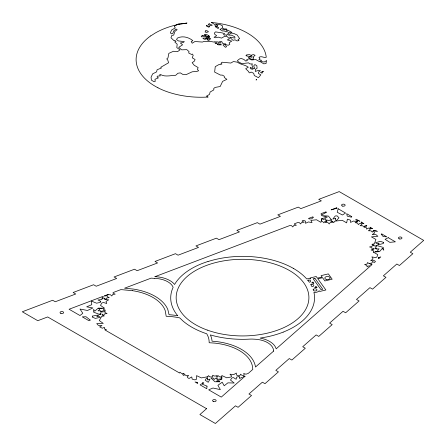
<?xml version="1.0" encoding="UTF-8"?>
<svg xmlns="http://www.w3.org/2000/svg" width="446" height="446" viewBox="0 0 446 446"><rect width="100%" height="100%" fill="white"/><g stroke="black" fill="none" stroke-linecap="round" stroke-linejoin="round"><path stroke-width="0.67" d="M256.099 79.99L256.701 79.433L256.177 79.918M217.787 44.232L217.525 44.422L218.412 44.856L221.484 44.856L220.48 44.148L219.51 44.394L218.189 43.63L217.509 44.026L217.821 44.21M150.726 35.909L155.197 33.054A64.971 37.514 0 0 1 176.889 24.753L186.991 22.963L186.233 23.493L178.333 23.928L174.286 26.281L175.272 27.914L171.621 30.021L170.333 32.887L171.599 33.885L172.858 33.378L173.817 30.785L176.114 29.062L177.146 29.659L174.86 31.482L173.695 35.095L171.833 35.407L170.974 37.776L174.012 40.67L174.659 40.296L176.031 41.355L174.732 41.924L177.19 44.226L176.794 47.633L180.061 49.818L177.53 51.68L173.438 51.257L168.833 53.375L167.964 57.913L166.743 58.933L167.406 59.586A17.556 10.135 0 0 0 167.657 59.82L168.616 62.752L160.716 67.313L161.413 68.015L157.115 69.738L156.585 71.906L152.694 73.819L151.066 77.203L151.423 80.152L154.11 81.769L155.258 81.412L154.952 79.271L158.425 77.894L157.098 77.086L157.271 76.194L160.471 75.826L159.568 74.889L160.409 74.488C165.182 77.236 170.567 75.396 175.696 75.29L177.915 73.255L180.323 72.876L182.882 74.449L186.071 74.672L192.193 71.8L196.669 71.483L198.626 70.763L197.405 69.381L198.163 67.575L194.149 65.211L192.154 62.646L194.3 61.23L195.097 59.524L192.232 57.824L193.196 55.326L192.432 54.038L191.546 54.462L188.669 52.985L189.059 51.613L186.796 49.645L181.767 49.846L178.712 47.376L182.581 44.823L180.362 43.006L183.468 42.459L184.326 41.606L178.445 40.937L176.505 39.499L177.452 38.044C182.654 35.535 188.502 37.196 192.867 40.631L191.195 41.578L192.232 43.234L194.913 41.511L202.445 42.063L203.961 41.422L209.748 41.355L214.42 42.13L214.381 41.852L218.334 41.918L218.796 42.911L220.714 42.922L219.404 41.701L221.065 41.272L222.325 42.236L221.918 42.933L224.271 43.931L225.169 43.641L225.776 44.226L225.018 44.661L223.753 44.528L223.05 45.063L225.425 47.321L226.579 46.707L225.47 45.007L225.893 44.633L228.151 45.275L229.835 44.383L229.138 42.749L231.742 41.116L227.276 39.9L229.567 38.83L227.064 36.494L224.672 36.299L221.534 38.111L218.328 37.146L215.306 37.765L214.063 37.247L216.678 35.736L214.71 34.225L214.309 33.132L215.535 31.889L222.041 32.87L224.678 33.684L223.524 34.582L224.695 35.195L225.459 34.844L226.791 35.429L226.763 34.888L227.365 34.409L228.932 35.173L231.363 35.145L234.769 36.667L234.97 38.1L229.595 37.152L232.99 40.335L235.07 39.811L237.016 40.937L239.011 40.586L237.986 39.583L239.63 38.635L237.216 35.033L233.894 33.506L231.323 33.049L229.294 34.348L227.789 33.177L228.709 32.335L231.937 32.424L227.873 30.216L226.457 30.59L227.415 31.365L226.033 31.895L223.959 30.835L222.9 31.097L219.984 29.508L220.463 29.196A22.478 12.979 0 0 0 221.004 28.828L221.461 28.505L223.658 29.726L227.003 29.754L226.529 28.957L224.115 28.934L222.203 27.691L222.665 26.013L220.062 24.513L215.318 24.112L217.804 25.55L217.302 26.108L216.065 26.08L218.735 27.713L218.161 28.533L215.178 26.671L215.792 26.141L213.801 23.844L211.465 22.517M283.188 332.119L283.4 332.03A2.553 1.477 0 0 0 284.208 331.696A71.55 41.311 0 0 0 305.281 318.227L306.586 316.822A72.324 41.757 0 0 0 313.928 292.325A4.343 2.509 0 0 0 319.141 290.708L319.687 291.467L325.881 289.989L317.875 278.828L322.564 277.707L324.883 280.947L332.164 279.207L328.351 273.894L321.075 275.634L322.079 277.033L317.39 278.153L316.214 276.509L310.02 277.992L310.678 278.901A4.343 2.509 0 0 0 306.72 278.945A72.358 41.773 0 0 0 293.468 268.431M283.138 332.142L283.032 332.181A71.834 41.472 0 0 1 267.093 336.864L260.13 338.096A23.437 13.531 0 0 1 276.18 348.844L370.414 266.022L369.015 265.816L367.069 266.859L366.896 265.331L364.583 264.584L367.047 264.015L367.56 262.516L369.255 263.692L370.052 263.636L369.572 263.48L372.031 262.911L372.549 261.412L374.244 262.588L375.482 261.568L374.462 260.654L370.676 260.654L373.057 258.959L371.892 256.879L375.421 257.665L376.898 257.047L377.751 254.621L373.246 252.068L373.754 252.035L373.614 250.819L371.066 250L373.776 249.375L374.177 248.21L372.059 249.225L371.886 247.697L369.572 246.95L372.031 246.382L372.549 244.882L374.322 246.053L374.211 245.088L371.903 244.341L374.361 243.772L375.928 239.441L371.429 236.887L377.857 236.291L376.023 234.657L372.237 234.657L374.618 232.957L373.453 230.883L377.461 231.463L375.655 230.42L373.291 230.716L372.349 232.149L371.016 230.827L368.368 230.755L370.135 229.612L369.483 228.229L368.474 228.084L366.528 229.121L366.356 227.599L364.042 227.148L362.749 225.81L360.106 225.709L361.901 224.589L361.399 223.446L359.877 223.39L358.305 224.617L357.642 223.139L355.127 222.654L357.363 221.829L357.391 220.302L359.721 221.222L356.265 219.226L355.702 219.672L357.056 221.712L353.461 221.038L350.517 222.415L350.517 220.229L347.69 219.17L347.367 219.265L346.653 222.883L342.233 220.285L334.729 221.188L333.742 222.61L332.454 221.272L330.781 221.21L332.805 222.236L330.207 222.532L329.226 223.953L327.933 222.615L325.29 222.515L327.002 221.205L324.9 221.445L323.919 222.861L322.625 221.528L321.081 221.472L320.908 222.353L316.487 219.755L310.873 220.413L312.027 222.615L308.426 221.941L305.488 223.318L305.488 221.132L303.447 220.369L302.226 220.831L302.137 221.255L304.172 222.236L301.574 222.532L300.593 223.953L299.299 222.615L297.677 222.554L294.427 223.786L294.327 224.26L296.361 225.241L293.769 225.537L292.782 226.958L291.489 225.626L289.761 225.559L154.896 276.704M176.9 24.77L179.749 24.151M154.734 278.371L151.088 278.148L124.562 288.205L133.46 289.086A48.006 27.719 0 0 1 167.835 309.569L169.056 314.72A47.226 27.267 0 0 1 177.764 315.735M154.851 278.382L156.501 278.482A20.193 11.657 0 0 1 173.143 287.235L172.05 289.967A71.633 41.355 0 0 0 177.725 315.74M132.373 290.664L123.765 289.861A15.125 8.73 0 0 0 120.71 289.666L113.1 292.554L113.044 293.245L115.191 294.143L112.637 294.544L111.823 295.999L110.374 294.717L107.726 294.728L108.122 294.444L104.286 295.899L105.1 296.077L107.235 295.168L107.107 296.696L109.253 297.593L106.7 297.995L105.892 299.45L104.442 298.173L103.745 298.173L104.955 299.584L108.718 299.835L106.014 301.362L106.761 303.503L103.405 302.494L101.816 303.007L100.489 305.365L104.453 308.197L103.444 308.192L103.349 309.346L105.496 310.238L102.942 310.639L102.262 311.854L102.937 312.005L105.072 311.102L104.944 312.629L107.09 313.521L104.537 313.923L103.723 315.378L102.19 314.101L102.112 315.066L104.258 315.958L101.705 316.359L99.285 320.562L103.249 323.395L96.749 323.567L98.243 325.307L102 325.558L99.642 326.89L102.312 328.223L104.448 327.319L104.319 328.847L106.471 329.745L104.988 329.979L179.571 373.034L179.972 372.181L181.522 373.425L184.17 373.347L182.604 374.584L183.942 375.56L184.51 374.361L186.054 375.599L188.703 375.526L187.136 376.758L187.822 377.801L189.015 378.492L191.758 376.937L192.193 379.111L194.896 379.886L196.53 379.273L196.524 375.627L201.43 377.918L207.429 376.792L207.145 377.21L207.685 377.11L208.382 375.638L209.932 376.876L212.368 376.965L212.792 376.781L212.591 375.253L214.771 376.123L217.224 375.543L216.461 377.009L216.784 377.227L217.397 377.115L218.094 375.638L219.644 376.881L221.835 376.814L221.829 375.521L226.735 377.812L230.811 377.048L231.708 376.129L229.952 374.194L233.665 374.623L236.313 373.062L236.748 375.231L238.883 375.844L239.864 375.666L240.556 374.188L242.106 375.432L243.627 375.387L244.241 375.014L243.616 373.531L246.008 374.188L248.266 373.386L252.765 369.433A7.454 4.304 0 0 0 252.698 368.53L252.375 366.021A45.988 26.554 0 0 0 214.81 343.119L209.163 342.723L209.146 341.954A44.288 25.567 0 0 0 206.727 333.781A71.466 41.261 0 0 1 191.864 327.219A72.146 41.651 0 0 1 182.888 320.897L179.721 317.892A44.667 25.79 0 0 0 167.523 316.331L166.196 316.281L165.182 310.511A45.113 26.046 0 0 0 132.373 290.658M98.928 308.192L101.342 308.721L102.586 308.192L98.148 308.192L94.708 311.241L93.632 309.329L93.621 312.167L99.012 314.201L100.105 314.441L100.907 314.101L99.625 314.107L101.287 312.914L100.456 311.459L101.721 311.737L100.679 310.817L98.031 310.823L99.692 309.63L98.873 308.192M207.964 97.055L206.442 96.174L209.508 94.407L210.111 92.032L213.801 89.902L213.796 88.358L215.212 87.41L220.173 86.513L222.649 81.345L226.891 79.338L224.288 77.476L224.288 76.244L222.331 75.112L220.43 75.067L214.632 72.085L215.256 66.644L219.198 64.419L220.196 64.681L221.957 63.973L220.921 63.377L222.075 62.223L230.838 63.042L233.436 61.542L237.322 62.172C240.567 64.759 244.96 64.62 248.322 67.19L245.679 68.712L248.717 71.667L248.946 72.464L249.693 72.893L251.137 72.062L253.718 73.295L254.292 75.547L258.446 77.682L260.854 74.856L258.418 73.49L258.524 72.035L260.425 70.669L258.518 70.351L255.263 71.46L255.38 69.342L257.097 68.271L256.851 65.685L254.856 64.531L253.707 65.93L254.744 68.578L253.969 68.433L252.581 69.258L250.925 68.862L250.145 68.16L250.401 67.29L251.94 68.277L252.971 68.193L251.8 64.715L252.559 63.962L249.771 63.878L248.595 62.847L241.816 63.644L238.097 61.654L237.417 60.578L239.591 58.894L241.241 58.465L243.884 59.446L245.779 61.085L247.385 60.5L246.616 59.775L248.996 58.8L251.761 59.959L255.787 59.558L259.689 61.743L261.585 60.288L258.931 59.641L259.918 58.303L258.97 57.579L259.906 56.809L261.774 56.765L264.74 57.512L266.262 57.261A65.077 37.57 0 0 0 211.471 22.478M207.964 97.038A65.133 37.603 0 0 1 157.912 87.784M157.94 87.767A65.696 37.932 0 0 1 150.715 83.408A64.781 37.403 0 0 1 137.318 66.844A65.239 37.665 0 0 1 150.698 35.892M208.07 261.523A71.834 41.472 0 0 1 293.513 268.47M155.046 276.687A23.142 13.363 0 0 1 174.581 284.47A71.622 41.35 0 0 1 202.35 263.441L207.15 261.73A2.531 1.461 0 0 1 207.987 261.451M207.379 378.414L207.373 379.947L210.01 379.094L208.221 382.3L205.171 380.193L206.554 378.102L207.379 378.414M217.09 378.42L217.085 379.947L219.148 378.988L221.244 379.39L216.55 381.152L219.861 381.77L214.95 381.776L211.014 378.035L213.26 378.069L214.13 379.513L215.524 378.208L217.09 378.42M239.558 376.97L239.547 378.498L241.615 377.539L243.198 377.84L221.272 397.113L208.667 389.837L212.976 388.014L220.346 389.637L217.888 385.311L222.214 382.211L224.187 385.79L227.889 382.841L234.189 383.03L230.476 380.087L231.976 377.823L233.581 377.667L236.14 379.273L236.692 377.115L238.604 376.608L239.558 376.97M266.362 60.756L266.05 63.566L263.792 63.823L260.665 61.983L261.116 61.487L264.104 62.044L266.362 60.756M207.005 386.158L206.782 388.745L200.126 384.904L201.458 383.844L207.005 386.158M378.37 257.621L378.286 258.563L378.704 258.736L380.8 256.89L378.37 257.621M253.161 57.779L253.083 58.443L253.674 59.229L251.667 59.329L248.372 57.623L250.106 56.793L251.46 57.305L252.101 56.82L251.488 55.137L253.295 54.585L255.106 55.282L253.657 56.564L253.161 57.779M206.409 25.422L206.331 25.968L208.739 27.195L209.079 27.022A14.802 8.546 0 0 0 209.375 26.872L209.72 26.598A7.186 4.148 0 0 0 209.514 26.509L206.409 25.422M321.46 219.566L321.243 220.642L321.778 220.307L321.46 219.566M321.622 218.735L323.534 219.465L325.775 218.646L325.463 220.168L326.84 220.831L326.439 219.911L328.841 220.553L331.083 219.739L330.932 220.469L331.607 220.051L328.44 216.07L321.638 215.63L327.269 217.113L321.622 218.735M335.604 218.395L335.292 219.911L336.513 220.497L338.966 217.776L337.065 215.836L335.225 215.998L332.816 219.064L335.604 218.395M383.627 242.423L383.354 243.488L378.041 244.876L377.79 244.564L379.2 243.271L376.569 243.449L375.554 242.747L380.265 241.325L383.627 242.423M338.196 208.795L337.198 212.246L342.417 215L345.538 213.037L338.196 208.795M100.74 301.412L100.467 302.338L96.553 303.202L91.452 301.061L91.781 304.696L86.675 306.831L92.874 307.974L87.505 310.472L80.012 309.05L82.817 313.304L79.985 315.539L69.08 309.245L103.087 296.35L103.45 296.986L101.788 298.179L102.836 298.173L101.699 299.612L97.953 299.935L100.74 301.412M207.279 39.114L207.095 39.683L208.561 40.525L209.458 40.006L208.109 38.635L207.279 39.114M366.763 225.525L366.5 226.284L364.282 226.797L365.023 225.726L366.763 225.525M351.749 216.622L351.465 217.235L347.278 216.132L346.642 213.673L351.749 216.622M92.718 316.052L92.227 317.089L95.349 318.399L100.311 317.307L99.441 316.537L96.793 316.543L98.454 315.35L98.265 315.021L92.718 316.052M263.224 71.276L262.047 73.2L260.564 72.475L263.224 71.276M205.846 30.657L205.06 31.967L206.615 32.43L208.449 31.8L207.624 31.019L205.846 30.657M361.126 222.036L362.447 223.424L363.925 223.652L361.126 222.036M382.328 248.394L379.513 251.655L378.715 251.706L377.545 250.245L379.1 248.818L376.207 249.019L375.27 248.372L376.569 248.561L375.46 247.173L376.876 245.88L375.604 245.963L376.329 245.573L377.461 245.74L383.226 247.402L383.772 250.223L382.328 248.394M313.22 217.252L311.787 218.841L309.111 218.925L308.515 218.445L312.802 216.823L313.22 217.252M371.306 264.043L370.475 264.807L371.022 265.487L371.936 264.684L371.886 264.227L371.306 264.043M206.565 408.692L199.903 414.551L215.379 423.483L235.494 405.815L238.092 407.315L251.533 395.496L248.935 393.996L262.382 382.183L264.98 383.683L278.421 371.864L275.823 370.364L289.27 358.551L291.868 360.045L305.309 348.231L302.711 346.732L316.158 334.913L318.756 336.412L332.198 324.599L329.6 323.099L343.046 311.28L345.644 312.78L359.086 300.966L356.488 299.467L369.935 287.648L372.533 289.147L385.974 277.328L383.376 275.829L396.823 264.015L399.421 265.515L412.862 253.696L410.264 252.196L423.7 240.388L339.194 191.596L318.739 199.356L321.337 200.856L300.872 208.617L298.274 207.117L277.808 214.877L280.406 216.377L259.934 224.143L257.336 222.643L236.871 230.404L239.469 231.903L219.003 239.664L216.405 238.164L195.939 245.924L198.531 247.424L178.065 255.19L175.468 253.69L155.002 261.451L157.6 262.95L137.134 270.711L134.536 269.211L114.064 276.977L116.662 278.471L96.197 286.237L93.599 284.738L73.133 292.498L75.731 293.998L55.265 301.758L52.667 300.258L22.3 311.771L37.776 320.707L47.672 316.955L206.565 408.692M245.016 376.24L243.711 377.388L243.187 376.591L243.7 376.184L245.016 376.24M273.716 351.019L255.491 367.036A48.921 28.243 0 0 0 216.371 341.564L212.045 341.173A47.187 27.239 0 0 0 210.328 334.918A72.146 41.656 0 0 0 249.849 339.116A18.492 10.676 0 0 1 253.406 339.127L256.662 339.339A20.516 11.841 0 0 1 273.415 349.558L273.565 350.679A1.494 0.859 0 0 0 273.716 351.013M202.584 382.947L202.216 383.242L203.85 382.986L202.584 382.947M221.835 377.16L220.72 378.041L221.539 379.278L221.835 379.167L221.835 377.16M209.196 23.811L208.198 24.391L210.467 25.701L212.279 25.199L209.196 23.811M208.945 35.803L208.399 36.115L208.8 36.349L207.853 36.895L204.346 34.543L205.272 34.314L207.139 34.76L208.945 35.803M207.189 36.946L205.667 37.821L207.825 38.367L208.739 37.838L207.189 36.946M209.425 36.544L208.338 37.174L209.52 37.587L209.425 36.544M206.559 38.702L205.662 39.22L204.352 39.22L202.88 38.367L204.112 37.927L206.559 38.702M246.861 54.942L245.913 55.494L246.984 56.107L250.206 56.436L251.288 55.906L250.786 55.17L249.258 54.618L246.861 54.942M326.221 212.368L321.404 215.106L321.036 213.695L326.02 211.805L326.221 212.368M375.945 251.354L374.802 251.968L378.453 251.722L375.945 251.354M388.215 237.673L385.076 239.335L389.843 242.345L395.39 241.816L388.215 237.673M215.836 42.894L215.111 43.251L216.154 43.758L216.929 43.429L216.806 42.833L215.836 42.894M202.54 35.585L201.218 36.148L201.592 36.867L206.269 36.41L204.747 35.535L202.54 35.585M90.176 320.061L88.81 320.635L82.276 316.861L86.039 316.755L90.176 320.061M336.518 207.825L331.155 209.86L337.159 208.193L336.518 207.825M372.404 228.547L370.264 228.346L371.039 228.458L369.996 227.153L372.404 228.547M314.915 278.321L313.153 278.739L320.986 289.66L322.748 289.237L314.915 278.321M381.865 234.011L381.213 234.111L383.12 236.531L386.777 236.843L381.865 234.011M210.194 38.512L209.336 38.518L209.436 39.114L210.462 39.17L210.194 38.512M197.244 382.378L195.036 381.966L197.79 383.554L197.244 382.378M307.879 280.311L307.773 280.188A1.946 1.121 0 0 1 310.544 280.701A1.946 1.121 0 0 1 309.323 282.229L307.879 280.311M313.794 283.249L312.875 281.967A4.343 2.509 0 0 1 311.709 282.998A4.343 2.509 0 0 1 313.794 283.249M316.944 287.648L315.991 286.315A4.343 2.509 0 0 1 314.72 287.397A4.343 2.509 0 0 1 316.944 287.648M310.895 284.687L310.817 284.559A1.946 1.121 0 0 1 313.739 285.172A1.946 1.121 0 0 1 311.916 286.622L310.895 284.687M313.176 289.671L313.153 289.61A1.946 1.121 0 0 1 315.941 288.902A1.946 1.121 0 0 1 316.504 290.63A1.946 1.121 0 0 1 313.466 290.558L313.176 289.671M342.333 206.041A1.801 1.037 0 0 0 345.137 205.255A1.801 1.037 0 0 0 342.556 204.246A1.801 1.037 0 0 0 342.333 206.041M399.276 238.889A1.801 1.037 0 0 0 401.974 237.991A1.801 1.037 0 0 0 399.276 237.094A1.801 1.037 0 0 0 399.276 238.889M60.94 313.449A1.801 1.037 0 0 0 63.633 312.551A1.801 1.037 0 0 0 60.94 311.654A1.801 1.037 0 0 0 60.94 313.449M213.456 401.506A1.801 1.037 0 0 0 216.154 400.608A1.801 1.037 0 0 0 213.456 399.711A1.801 1.037 0 0 0 213.456 401.506M326.126 279.319A2.643 1.528 0 0 0 330.124 278.025A2.643 1.528 0 0 0 326.188 276.671A2.643 1.528 0 0 0 326.126 279.319M207.273 330.085A66.376 38.323 0 0 0 308.861 299.015A66.376 38.323 0 0 0 211.465 263.753A66.376 38.323 0 0 0 207.273 330.085"/></g></svg>
